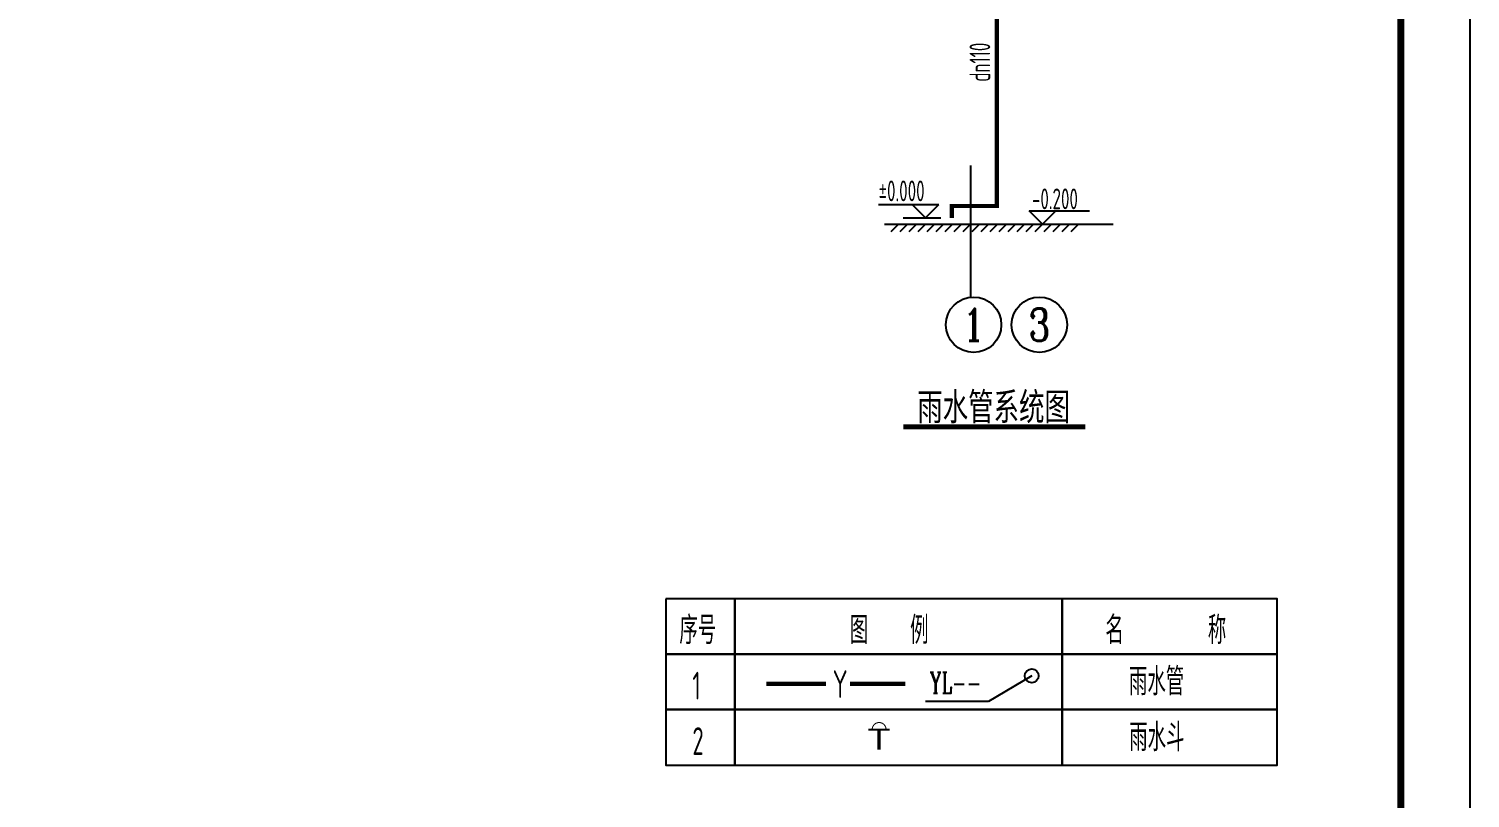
# Model space of a CAD drawing. Extents: x 4930511 to 5014611, y -422737 to -321054.
# Drawn here: x 4993798 to 5014611, y -411639 to -400540 of the extents above; entities that cross this region are included whole.
import ezdxf
from ezdxf.enums import TextEntityAlignment as Align

# ---------------------------------------------------------------- set-up
doc = ezdxf.new("R2010")
doc.units = 0
doc.header["$LTSCALE"] = 1000
doc.header["$MEASUREMENT"] = 0
doc.linetypes.add('DASH', pattern=[0.35, 0.25, -0.1])
doc.layers.get('0').update_dxf_attribs({"linetype": 'CONTINUOUS'})
for name, color, linetype in [('AXIS', 3, 'CONTINUOUS'), ('AXIS_TEXT', 7, 'CONTINUOUS'), ('DIM_雨水', 3, 'CONTINUOUS'), ('PIPE-给水', 3, 'CONTINUOUS'), ('PIPE-雨水', 4, 'CONTINUOUS'), ('PUB_TEXT', 7, 'CONTINUOUS'), ('PUB_TITLE', 4, 'CONTINUOUS'), ('TEXT_给水', 7, 'CONTINUOUS'), ('TWT_ELEV', 3, 'CONTINUOUS'), ('VPIPE-雨水', 4, 'CONTINUOUS'), ('尺寸标注', 74, 'CONTINUOUS'), ('文字说明', 153, 'CONTINUOUS'), ('说明文本', 54, 'CONTINUOUS'), ('说明表格', 146, 'CONTINUOUS')]:
    doc.layers.add(name, color=color, linetype=linetype)
doc.styles.add('_TCH_AXIS', font='COMPLEX', dxfattribs={"bigfont": 'GBCBIG'})
doc.styles.add('_TWT_SERIAL', font='COMPLEX', dxfattribs={"width": 0.8, "height": 3, "bigfont": 'HZTXT'})
doc.styles.add('AHD', font='sceie.shx', dxfattribs={"width": 0.7, "bigfont": 'sceic.shx'})
doc.styles.add('COMPLEX', font='COMPLEX')
doc.styles.add('sceie', font='sceie.shx', dxfattribs={"width": 0.7, "bigfont": 'sceic.shx'})
doc.styles.add('样式 1', font='sceie.shx', dxfattribs={"width": 0.75, "bigfont": 'sceic.shx'})

# ---------------------------------------------------------------- blocks, each defined once
blk = doc.blocks.new('_AXISO')
blk.add_circle((0, 0), 0.5)
at = {"layer": 'AXIS_TEXT', "style": 'COMPLEX', "width": 1.041667}
blk.add_attdef('A', text='', height=0.56, dxfattribs=at).set_placement((-0.25, -0.28), (0.25, -0.28), align=Align.FIT)

msp = doc.modelspace()

# ---------------------------------------------------------------- linework, layer by layer
at = {"color": 0}
msp.add_line((5007400.5, -404411.3), (5007400.5, -402511.5), dxfattribs=at)
msp.add_line((5005924.9, -410647.8), (5006224.9, -410647.8))
at = {"color": 4, "const_width": 60}
msp.add_lwpolyline([(5007776.5, -399896.8), (5007776.5, -403095.2), (5007126.7, -403095.2), (5007126.7, -403266.8)], dxfattribs=at)
at = {"const_width": 15}
msp.add_lwpolyline([(5005976.3, -410647.8, -1), (5006176.3, -410647.8)], format="xyb", dxfattribs=at)
at = {"layer": 'DIM_雨水'}
for p, q in [((5008279.5, -409872.8), (5007657.5, -410243.3)), ((5007657.5, -410243.3), (5006744.7, -410243.3))]:
    msp.add_line(p, q, dxfattribs=at)
at = {"layer": 'PIPE-给水', "color": 4, "linetype": 'ByBlock', "ltscale": 0.03, "const_width": 60}
for points in [[(5004449.5, -409988.7), (5005310.4, -409988.7)], [(5005655.9, -409988.7), (5006452.4, -409988.7)]]:
    msp.add_lwpolyline(points, dxfattribs=at)
at = {"layer": 'PIPE-雨水', "linetype": 'DASH', "const_width": 50}
msp.add_lwpolyline([(5006074.9, -410647.8), (5006074.9, -410941.2)], dxfattribs=at)
at = {"layer": 'PUB_TEXT', "color": 4}
for p, q in [((5006155.4, -403355.5), (5009457.3, -403355.5)), ((5006353.7, -403355.5), (5006242.9, -403466.3)), ((5006483.7, -403355.5), (5006372.9, -403466.3)), ((5006613.7, -403355.5), (5006502.9, -403466.3)), ((5006743.8, -403355.5), (5006633, -403466.3)), ((5006873.8, -403355.5), (5006763, -403466.3)), ((5007003.8, -403355.5), (5006893, -403466.3)), ((5007133.9, -403355.5), (5007023.1, -403466.3)), ((5007263.9, -403355.5), (5007153.1, -403466.3)), ((5007393.9, -403355.5), (5007283.1, -403466.3)), ((5007524, -403355.5), (5007413.1, -403466.3)), ((5007654, -403355.5), (5007543.2, -403466.3)), ((5007784, -403355.5), (5007673.2, -403466.3)), ((5007914.1, -403355.5), (5007803.2, -403466.3)), ((5008044.1, -403355.5), (5007933.3, -403466.3)), ((5008174.1, -403355.5), (5008063.3, -403466.3)), ((5008304.1, -403355.5), (5008193.3, -403466.3)), ((5008434.2, -403355.5), (5008323.4, -403466.3)), ((5008564.2, -403355.5), (5008453.4, -403466.3)), ((5008694.2, -403355.5), (5008583.4, -403466.3)), ((5008824.3, -403355.5), (5008713.5, -403466.3)), ((5008954.3, -403355.5), (5008843.5, -403466.3))]:
    msp.add_line(p, q, dxfattribs=at)
at = {"layer": 'PUB_TITLE', "color": 4}
msp.add_lwpolyline([(4930511.1, -422737.3), (5014611.1, -422737.3), (5014611.1, -363337.3), (4930511.1, -363337.3)], close=True, dxfattribs=at)
at = {"layer": 'PUB_TITLE', "color": 4, "const_width": 100}
msp.add_lwpolyline([(4933011.1, -421737.3), (5013611.1, -421737.3), (5013611.1, -364337.3), (4933011.1, -364337.3)], close=True, dxfattribs=at)
at = {"layer": 'TWT_ELEV', "color": 4}
for p, q in [((5006068.5, -403074.8), (5006939, -403074.8)), ((5006747, -403266.8), (5006555, -403074.8)), ((5006747, -403266.8), (5006939, -403074.8)), ((5006423.4, -403266.8), (5006969.5, -403266.8)), ((5008243.4, -403163.5), (5009114, -403163.5)), ((5008435.4, -403355.5), (5008243.4, -403163.5)), ((5008435.4, -403355.5), (5008627.4, -403163.5))]:
    msp.add_line(p, q, dxfattribs=at)
at = {"layer": 'VPIPE-雨水', "linetype": 'Continuous'}
msp.add_circle((5008279.5, -409872.8), 100, dxfattribs=at)
at = {"layer": '尺寸标注', "color": 4}
for p, q in [((5006168, -403355.5), (5006447.6, -403355.5)), ((5006432, -403355.5), (5006711.7, -403355.5))]:
    msp.add_line(p, q, dxfattribs=at)
at = {"layer": '文字说明', "const_width": 70}
msp.add_lwpolyline([(5006426.9, -406282.3), (5009052.3, -406282.3)], dxfattribs=at)
at = {"layer": '说明表格', "color": 3, "linetype": 'Continuous'}
for points in [[(5002994.7, -408761.8), (5002994.7, -409561.8), (5003994.7, -409561.8), (5003994.7, -408761.8)], [(5003994.7, -408761.8), (5003994.7, -409561.8), (5008718.2, -409561.8), (5008718.2, -408761.8)], [(5008718.2, -408761.8), (5008718.2, -409561.8), (5011822.4, -409561.8), (5011822.4, -408761.8)], [(5002994.7, -409561.8), (5002994.7, -410361.8), (5003994.7, -410361.8), (5003994.7, -409561.8)], [(5003994.7, -409561.8), (5003994.7, -410361.8), (5008718.2, -410361.8), (5008718.2, -409561.8)], [(5008718.2, -409561.8), (5008718.2, -410361.8), (5011822.4, -410361.8), (5011822.4, -409561.8)], [(5002994.7, -410361.8), (5002994.7, -411161.8), (5003994.7, -411161.8), (5003994.7, -410361.8)], [(5003994.7, -410361.8), (5003994.7, -411161.8), (5008718.2, -411161.8), (5008718.2, -410361.8)], [(5008718.2, -410361.8), (5008718.2, -411161.8), (5011822.4, -411161.8), (5011822.4, -410361.8)]]:
    msp.add_lwpolyline(points, close=True, dxfattribs=at)

# ---------------------------------------------------------------- block references
at = {"layer": 'AXIS', "color": 0}
ref = msp.add_blockref('_AXISO', (5007440.5, -404809.3), dxfattribs=dict(at, xscale=800, yscale=800, zscale=800))
ref.add_attrib('A', '1', dxfattribs={"layer": 'AXIS_TEXT', "color": 0, "height": 465.9, "style": '_TCH_AXIS', "width": 1.555556}).set_placement((5007285.2, -405042.3), (5007595.8, -405042.3), align=Align.FIT)
ref = msp.add_blockref('_AXISO', (5008389.8, -404809.3), dxfattribs=dict(at, xscale=800, yscale=800, zscale=800))
ref.add_attrib('A', '3', dxfattribs={"layer": 'AXIS_TEXT', "color": 0, "height": 465.9, "style": '_TCH_AXIS'}).set_placement((5008234.4, -405042.3), (5008545.1, -405042.3), align=Align.FIT)

# ---------------------------------------------------------------- texts
at = {"layer": 'DIM_雨水', "color": 7, "style": '_TWT_SERIAL', "width": 0.64}
msp.add_text('YL--', height=300, dxfattribs=at).set_placement((5006804.7, -410123.3))
at = {"layer": 'TEXT_给水', "color": 4, "linetype": 'Continuous', "style": 'sceie', "width": 0.86}
msp.add_text('雨水管系统图', height=450, dxfattribs=at).set_placement((5007729.1, -405982.1), align=Align.MIDDLE)
at = {"layer": 'TWT_ELEV', "color": 4, "style": '样式 1', "width": 0.7}
msp.add_text('dn110', height=300, rotation=90, dxfattribs=at).set_placement((5007681.2, -401302.1))
for s, p in [('%%P0.000', (5006068.4, -403027.8)), ('-0.200', (5008282.7, -403142.8))]:
    msp.add_text(s, height=300, dxfattribs=at).set_placement(p)
at = {"layer": '说明文本', "color": 0, "style": 'AHD', "width": 0.7}
for s, height, p in [('序号', 399.98, (5003191.4, -409415.6)), ('图    例', 399.98, (5005650.8, -409415.6)), ('名        称', 399.98, (5009342.7, -409415.6)), ('1', 400, (5003379.9, -410215.6)), ('Y', 400, (5005406.2, -410193.6)), ('雨水管', 399.98, (5009684.3, -410156.7)), ('2', 400, (5003379.9, -411015.6)), ('雨水斗', 399.98, (5009687.5, -410961.1))]:
    msp.add_text(s, height=height, dxfattribs=at).set_placement(p)

doc.saveas('drawing.dxf')
